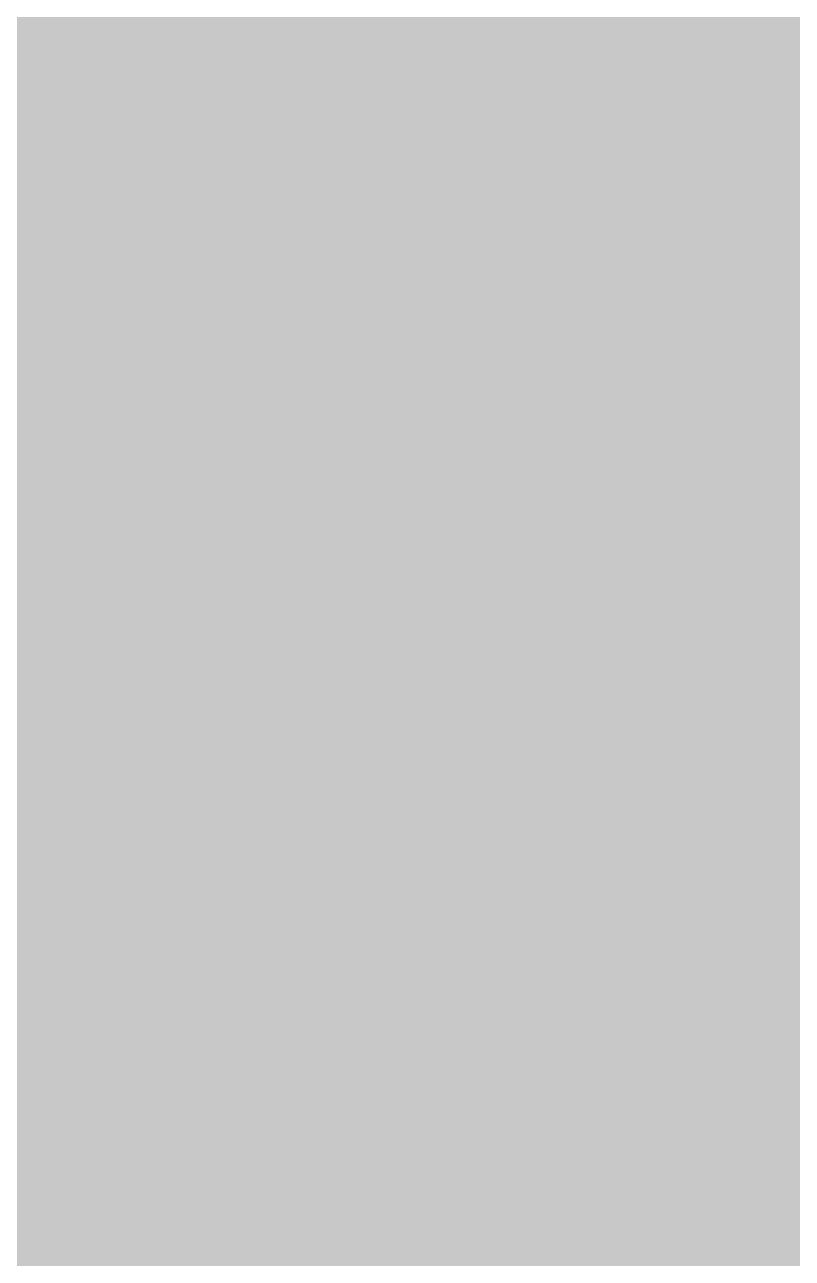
# Model space of a CAD drawing. Header units: millimetres. Extents: x -0.5 to 77.7, y -66.2 to -6.
# Drawn here: x 48.7085 to 48.8694, y -23.7629 to -23.5045 of the extents above; entities that cross this region are included whole.
import ezdxf

# ---------------------------------------------------------------- set-up
doc = ezdxf.new("R2010")
doc.units = ezdxf.units.MM
doc.header["$MEASUREMENT"] = 0
for name, color, linetype, true_color in [('Inner1', 7, 'Continuous', 0x999966), ('Inner2', 7, 'Continuous', 0x008000), ('Top-Silkscreen-Layer', 7, 'Continuous', 0xffcc00)]:
    doc.layers.add(name, color=color, linetype=linetype, true_color=true_color)

msp = doc.modelspace()

# ---------------------------------------------------------------- hatches: boundary and pattern name
at = {"layer": 'Inner1'}
msp.add_hatch(color=256, dxfattribs=at).paths.add_polyline_path([(77.23901, -6.45415), (77.23901, -65.68199), (-0.02286, -65.68199), (-0.02286, -6.45415)])
at = {"layer": 'Top-Silkscreen-Layer'}
for points in [[(48.82278, -23.56761), (48.8106, -23.57458), (48.8106, -23.59426), (48.8106, -23.61394), (48.82426, -23.62274), (48.83792, -23.63153), (48.85142, -23.61605), (48.86491, -23.60057), (48.85925, -23.58632)], [(48.82227, -23.68255), (48.8141, -23.72455), (48.85198, -23.72732), (48.86337, -23.71732), (48.85792, -23.6994)]]:
    msp.add_hatch(color=256, dxfattribs=at).paths.add_polyline_path(points)

# ---------------------------------------------------------------- linework, layer by layer
at = {"layer": 'Inner2', "const_width": 0.4}
msp.add_lwpolyline([(40.25908, -23.74905), (51.3081, -23.74905)], dxfattribs=at)
at = {"layer": 'Top-Silkscreen-Layer', "const_width": 0.254}
for points in [[(48.72342, -22.99151), (48.72063, -23.05736), (48.75582, -23.00054)], [(48.61435, -23.10973), (48.6031, -23.11901), (48.6031, -23.14092), (48.66415, -23.17106)], [(48.8181, -23.22002), (48.83188, -23.29242), (48.8681, -23.2556), (48.8681, -23.2337), (48.85699, -23.22477)], [(48.5071, -23.29154), (48.48738, -23.34358), (48.4581, -23.31185)], [(48.82408, -23.33462), (48.824, -23.39701), (48.83919, -23.40602), (48.85365, -23.39014), (48.83957, -23.33131)], [(48.6231, -23.33796), (48.6106, -23.3452), (48.6106, -23.36449), (48.6106, -23.38377), (48.62432, -23.39552), (48.63805, -23.40727), (48.65307, -23.39077), (48.65582, -23.3446)], [(48.98621, -23.39626), (48.99898, -23.40827), (49.00895, -23.4119), (49.00597, -23.42549), (48.9731, -23.46126), (48.95753, -23.43594), (48.94196, -23.41752), (48.95753, -23.40828), (48.9731, -23.39346)], [(48.82342, -23.45026), (48.80743, -23.4705), (48.80362, -23.48683), (48.81797, -23.5033), (48.85507, -23.50319), (48.86892, -23.48662), (48.8612, -23.46948), (48.83644, -23.44579)], [(48.99272, -23.51447), (48.9956, -23.56098), (48.9831, -23.58388), (48.9781, -23.59431), (48.9731, -23.58388), (48.95787, -23.55388), (48.94265, -23.53432), (48.95133, -23.52704), (48.96372, -23.51977), (48.9706, -23.5083)], [(48.6231, -23.4526), (48.60905, -23.478), (48.60751, -23.49618), (48.62279, -23.50524), (48.63808, -23.51431), (48.65058, -23.50491), (48.65226, -23.45525)], [(48.6281, -23.56388), (48.62348, -23.61461), (48.63886, -23.62373), (48.65098, -23.61462), (48.6531, -23.57137)], [(48.82278, -23.56761), (48.8106, -23.57458), (48.8106, -23.59426), (48.8106, -23.61394), (48.82426, -23.62274), (48.83792, -23.63153), (48.85142, -23.61605), (48.86491, -23.60057), (48.85925, -23.58632)], [(48.82227, -23.68255), (48.8141, -23.72455), (48.85198, -23.72732), (48.86337, -23.71732), (48.85792, -23.6994)], [(48.61981, -23.69524), (48.61128, -23.71016), (48.61649, -23.71961), (48.6356, -23.72907), (48.65471, -23.71961), (48.65991, -23.71016), (48.65139, -23.69524), (48.6356, -23.68033)], [(48.91052, -23.78705), (48.90099, -23.84385), (48.96819, -23.84349)], [(48.90881, -23.67192), (48.89664, -23.72747), (48.9731, -23.71075), (48.9731, -23.68955), (48.95967, -23.67347)], [(48.82278, -23.79696), (48.81608, -23.83913), (48.8561, -23.81532)], [(48.91424, -23.90529), (48.90485, -23.95905), (48.91294, -23.97851), (48.93265, -23.97851), (48.95238, -23.97851), (48.96302, -23.96299)], [(48.62037, -23.80895), (48.65222, -23.83861), (48.6605, -23.82912), (48.65288, -23.81354)], [(48.81866, -23.92451), (48.81777, -23.95537), (48.8514, -23.92659)]]:
    msp.add_lwpolyline(points, close=True, dxfattribs=at)
for points in [[(48.8881, -23.36508), (48.8881, -23.38685), (48.90348, -23.4017), (48.92389, -23.41654), (48.9085, -23.43903), (48.8881, -23.46152), (48.8881, -23.4779), (48.91695, -23.52609), (48.92979, -23.53169), (48.90895, -23.55605), (48.90104, -23.62254), (48.91399, -23.64018), (48.93354, -23.64018), (48.9731, -23.60864), (48.98514, -23.61431), (49.00058, -23.63783), (49.0129, -23.64709), (49.00762, -23.65841), (48.99272, -23.68076), (49.00185, -23.74286), (49.0206, -23.76347), (49.00435, -23.78335), (48.99846, -23.85445), (49.00883, -23.86956)], [(48.5737, -23.50279), (48.58185, -23.48295), (48.5772, -23.46765)]]:
    msp.add_lwpolyline(points, dxfattribs=at)

doc.saveas('drawing.dxf')
